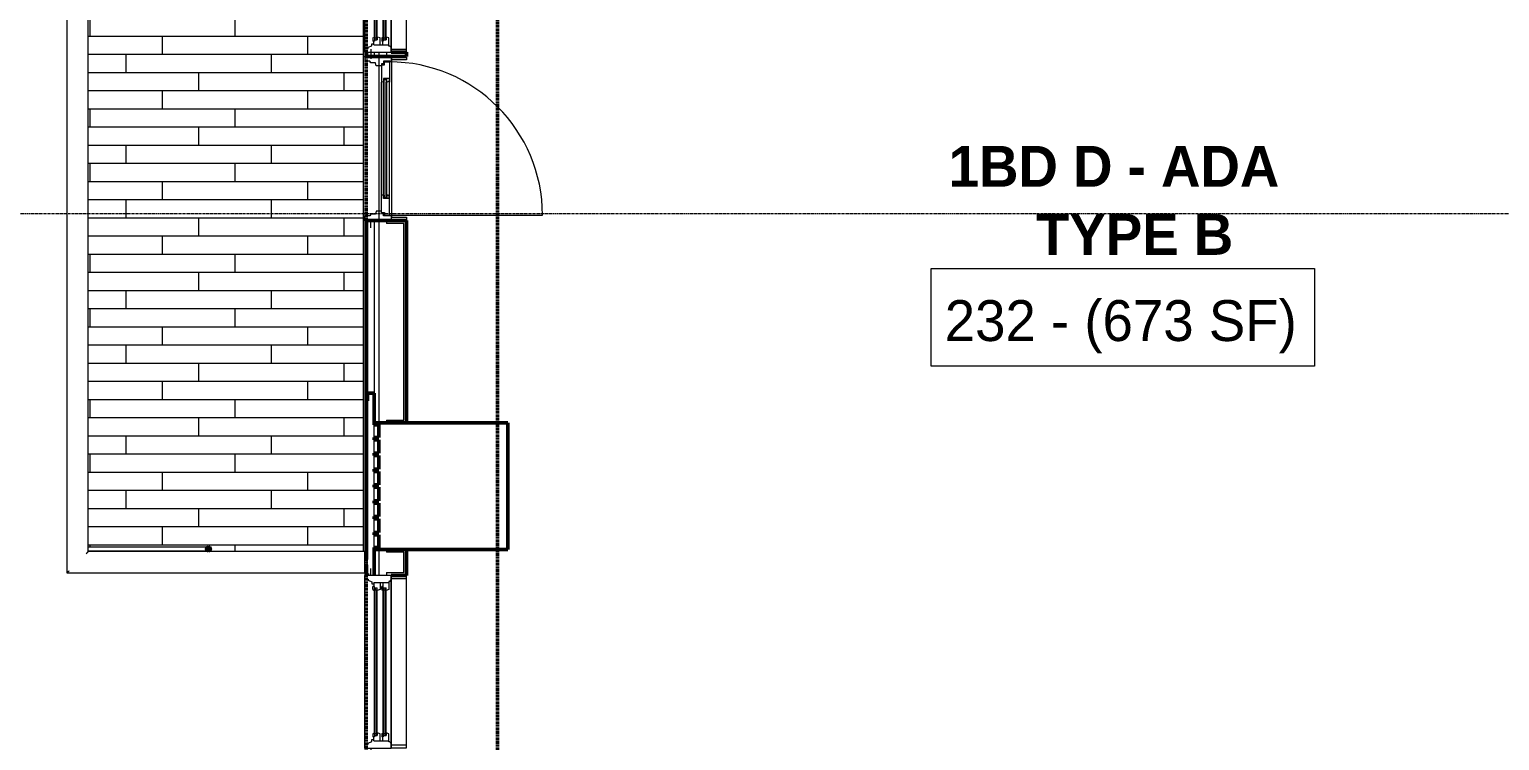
# Model space of a CAD drawing. Header units: inches. Extents: x -4235 to -464, y 9767 to 12463.
# Drawn here: x -3935 to -3610.9, y 11166.2 to 11322.8 of the extents above; entities that cross this region are included whole.
import ezdxf

# ---------------------------------------------------------------- set-up
doc = ezdxf.new("R2010")
doc.units = ezdxf.units.IN
doc.header["$MEASUREMENT"] = 0
doc.linetypes.add('Dash 1_16_', pattern=[0.125, 0.0625, -0.0625])
doc.linetypes.add('Grid Line 1_2_', pattern=[0.875, 0.5, -0.125, 0.125, -0.125])
for name, color, linetype, lineweight in [('A-AREA-IDEN', 2, 'Continuous', 9), ('A-DOOR-3', 31, 'Continuous', 9), ('A-DOOR-4', 31, 'Continuous', 20), ('A-DOOR-FRAM', 31, 'Continuous', 9), ('A-DOOR-FRAM-2', 31, 'Continuous', 20), ('A-DOOR-GLAZ', 31, 'Continuous', 9), ('A-FLOR-3', 192, 'Continuous', 9), ('A-FLOR-HRAL', 11, 'Continuous', 9), ('A-FLOR-PATT-1', 9, 'Continuous', 9), ('A-GENM', 5, 'Continuous', 9), ('A-GENM-3', 5, 'Continuous', 50), ('A-GLAZ-1', 151, 'Continuous', 9), ('A-GLAZ-2', 151, 'Continuous', 20), ('A-GLAZ-3', 151, 'Continuous', 50), ('A-WALL', 113, 'Continuous', 13), ('A-WALL-4', 113, 'Continuous', 50), ('A-WALL-5', 113, 'Continuous', 9), ('C-PROP-LINE-1', 91, 'Dash 1_16_', 50), ('S-GRID-1', 1, 'Grid Line 1_2_', 9)]:
    doc.layers.add(name, color=color, linetype=linetype, lineweight=lineweight)
doc.styles.add('Century Gothic', font='ufonts.com_century-gothic.ttf', dxfattribs={"height": 9})
doc.styles.add('Century Gothic_B', font='GOTHICB.TTF', dxfattribs={"height": 9})

# ---------------------------------------------------------------- blocks, each defined once
blk = doc.blocks.new('Door-Inswing-Andersen-400_Series-Single - 3_ 0-1_8_ x custom height - 2ND FLOOR-V2-BACKGROUND - 2ND FLOOR')
at = {"layer": 'A-DOOR-3'}
blk.add_line((16.87, 0.66), (16.87, 34.41), dxfattribs=at)
blk.add_arc((16.87, 0.66), 33.75, 90, 180, dxfattribs=at)
at = {"layer": 'A-DOOR-4'}
for p, q in [((-16.87, -0.41), (-16.87, 0.66)), ((-16.87, 0.66), (-12.44, 0.66)), ((-13.19, 0.66), (-13.19, -0.66)), ((-13.19, 0.66), (-13.19, 0.59)), ((-13.19, 0.59), (-12.67, 0.59)), ((-12.44, 0.09), (-13.19, 0.09)), ((-12.67, 0.59), (-12.47, 0.34)), ((-12.47, 0.34), (-12.44, 0.16)), ((12.44, 0.66), (-12.44, 0.66)), ((-12.44, 0.16), (-12.44, 0.09)), ((16.87, 0.66), (12.44, 0.66)), ((12.47, 0.34), (12.44, 0.16)), ((12.44, 0.16), (12.44, 0.09)), ((12.44, 0.09), (13.19, 0.09)), ((12.67, 0.59), (12.47, 0.34)), ((13.19, 0.59), (12.67, 0.59)), ((13.19, 0.66), (13.19, -0.66)), ((13.19, 0.66), (13.19, 0.59)), ((16.87, -0.41), (16.87, 0.66)), ((-16.26, -0.42), (-16.87, -0.41)), ((-16.26, -1.06), (-16.26, -0.42)), ((-16.26, -1.06), (-12.44, -1.06)), ((-13.19, -0.66), (-12.44, -0.66)), ((-12.44, -0.75), (-12.47, -1.06)), ((-12.44, -0.66), (-12.44, -0.75)), ((12.44, -1.06), (-12.44, -1.06)), ((12.44, -0.66), (12.44, -0.75)), ((13.19, -0.66), (12.44, -0.66)), ((12.44, -0.75), (12.47, -1.06)), ((16.26, -1.06), (12.44, -1.06)), ((16.26, -0.42), (16.87, -0.41)), ((16.26, -1.06), (16.26, -0.42))]:
    blk.add_line(p, q, dxfattribs=at)
at = {"layer": 'A-DOOR-FRAM'}
for p, q in [((-17.94, 4.44), (-17.31, 4.44)), ((-17.94, 1.12), (-17.94, 4.44)), ((-17.31, 4.44), (-17.31, 1.12)), ((17.31, 4.44), (17.94, 4.44)), ((17.31, 1.12), (17.31, 4.44)), ((17.94, 4.44), (17.94, 1.12)), ((-17.31, 1.12), (-17.94, 1.12)), ((17.94, 1.12), (17.31, 1.12))]:
    blk.add_line(p, q, dxfattribs=at)
at = {"layer": 'A-DOOR-FRAM-2'}
for p, q in [((-18.06, -4.75), (-18.06, 1.12)), ((-18.06, 1.12), (-17.03, 1.12)), ((-17.69, 1.12), (-18.06, 1.12)), ((-18.06, 1.12), (-17.94, 1.12)), ((-17.31, 1.12), (17.31, 1.12)), ((-17.03, 1.12), (-17.03, -0.66)), ((17.03, 1.12), (17.03, -0.66)), ((18.06, 1.12), (17.03, 1.12)), ((17.94, 1.12), (18.06, 1.12)), ((18.06, -4.75), (18.06, 1.12)), ((-17.03, -0.66), (-16.45, -0.66)), ((-16, -2.23), (-16.69, -2.39)), ((-16.69, -2.39), (-16.69, -3.39)), ((-16.45, -0.66), (-16.45, -1.09)), ((-16.45, -1.09), (-16, -1.09)), ((-16, -1.09), (-16, -2.23)), ((16.45, -1.09), (16, -1.09)), ((16, -1.09), (16, -2.23)), ((16, -2.23), (16.69, -2.39)), ((16.45, -0.66), (16.45, -1.09)), ((17.03, -0.66), (16.45, -0.66)), ((16.69, -2.39), (16.69, -3.39)), ((-19.69, -3.44), (-18.06, -3.44)), ((-18.06, -5.01), (-18.06, -4.44)), ((-18.06, -4.75), (-17.03, -4.75)), ((-16.69, -3.39), (-17.03, -3.63)), ((-17.03, -3.63), (-17.03, -4.75)), ((16.69, -3.39), (17.03, -3.63)), ((17.03, -3.63), (17.03, -4.75)), ((18.06, -4.75), (17.03, -4.75)), ((19.69, -3.44), (18.06, -3.44)), ((18.06, -4.44), (18.06, -5.01))]:
    blk.add_line(p, q, dxfattribs=at)
at = {"layer": 'A-DOOR-GLAZ'}
for p, q in [((12.44, 0.09), (-12.44, 0.09)), ((-13.19, -0.06), (-12.44, -0.06)), ((-12.44, -0.5), (-13.19, -0.5)), ((-12.98, -0.5), (-12.98, -0.06)), ((12.44, -0.06), (-12.44, -0.06)), ((12.44, -0.5), (-12.44, -0.5)), ((12.44, -0.66), (-12.44, -0.66)), ((13.19, -0.06), (12.44, -0.06)), ((12.44, -0.5), (13.19, -0.5)), ((12.98, -0.5), (12.98, -0.06))]:
    blk.add_line(p, q, dxfattribs=at)
blk = doc.blocks.new('Window-Double_Hung-Andersen-400_Series-Tilt_Wash - DOUBLE HUNG - REVERSE COTTAGE - 2ND FLOOR-2888385-BACKGROUND - 2ND FLOOR')
at = {"layer": 'A-GLAZ-1'}
for p, q in [((-16.29, 2.5), (-15.7, 2.5)), ((-16.29, 2.12), (-15.7, 2.12)), ((-16.29, 0.56), (-15.7, 0.56)), ((-16.29, 0.19), (-15.7, 0.19)), ((-15.82, 2.5), (-15.82, 2.12)), ((-15.82, 0.56), (-15.82, 0.19)), ((-15.7, 2.62), (15.7, 2.62)), ((-15.7, 2.5), (15.7, 2.5)), ((-15.7, 2.12), (15.7, 2.12)), ((-15.7, 2), (15.7, 2)), ((-15.7, 0.69), (15.7, 0.69)), ((-15.7, 0.56), (15.7, 0.56)), ((-15.7, 0.19), (15.7, 0.19)), ((-15.7, 0.06), (15.7, 0.06)), ((16.29, 2.5), (15.7, 2.5)), ((16.29, 2.12), (15.7, 2.12)), ((16.29, 0.56), (15.7, 0.56)), ((16.29, 0.19), (15.7, 0.19)), ((15.82, 2.5), (15.82, 2.12)), ((15.82, 0.56), (15.82, 0.19)), ((-19.01, -2.44), (-18.95, -2.44)), ((18.95, -1.06), (-18.95, -1.06)), ((-18.95, -1.06), (-18.95, -4.44)), ((-18.32, -1.06), (-18.32, -4.44)), ((18.32, -1.06), (18.32, -4.44)), ((18.95, -4.44), (18.95, -1.06)), ((18.95, -2.44), (19.01, -2.44)), ((-18.95, -3.94), (-19.01, -3.94)), ((-18.95, -4.44), (18.95, -4.44)), ((19.01, -3.94), (18.95, -3.94))]:
    blk.add_line(p, q, dxfattribs=at)
at = {"layer": 'A-GLAZ-2'}
for p, q in [((-19.01, 3.44), (-20.51, 3.44)), ((19.01, 4.81), (-19.01, 4.81)), ((-19.01, 4.81), (-19.01, -1.06)), ((-18.2, 4.81), (-18.2, 4)), ((-18.2, 4), (-17.92, 4)), ((-17.92, 4), (-17.61, 3.19)), ((17.92, 4), (17.61, 3.19)), ((18.2, 4), (17.92, 4)), ((18.2, 4.81), (18.2, 4)), ((19.01, -1.06), (19.01, 4.81)), ((19.01, 3.44), (20.51, 3.44)), ((-17.61, 3.19), (-17.14, 3.19)), ((-17.42, 2.75), (-16.57, 2.75)), ((-17.42, 2.75), (-17.42, -0.56)), ((-17.42, 1.37), (-15.86, 1.37)), ((-17.42, 0.81), (-16.57, 0.81)), ((-17.14, 3.19), (-17.14, 2.75)), ((-15.86, 2.97), (-16.57, 2.97)), ((-16.57, 2.62), (-16.57, 2.97)), ((-15.7, 2.62), (-16.57, 2.62)), ((-15.86, 1.03), (-16.57, 1.03)), ((-16.57, 0.69), (-16.57, 1.03)), ((-15.7, 0.69), (-16.57, 0.69)), ((-16.29, 2.62), (-16.29, 2)), ((-15.7, 2), (-16.29, 2)), ((-16.29, 0.69), (-16.29, 0.06)), ((-15.7, 0.06), (-16.29, 0.06)), ((-15.86, 2.97), (-15.7, 2.62)), ((-15.86, 1.37), (-15.7, 2)), ((-15.86, 1.03), (-15.7, 0.69)), ((-15.86, -0.56), (-15.7, 0.06)), ((15.86, 2.97), (15.7, 2.62)), ((15.7, 2.62), (16.57, 2.62)), ((15.7, 2), (16.29, 2)), ((15.86, 1.37), (15.7, 2)), ((15.86, 1.03), (15.7, 0.69)), ((15.7, 0.69), (16.57, 0.69)), ((15.7, 0.06), (16.29, 0.06)), ((15.86, -0.56), (15.7, 0.06)), ((15.86, 2.97), (16.57, 2.97)), ((17.42, 1.37), (15.86, 1.37)), ((15.86, 1.03), (16.57, 1.03)), ((16.29, 2.62), (16.29, 2)), ((16.29, 0.69), (16.29, 0.06)), ((16.57, 2.62), (16.57, 2.97)), ((17.42, 2.75), (16.57, 2.75)), ((16.57, 0.69), (16.57, 1.03)), ((17.42, 0.81), (16.57, 0.81)), ((17.14, 3.19), (17.14, 2.75)), ((17.61, 3.19), (17.14, 3.19)), ((17.42, 2.75), (17.42, -0.56)), ((-19.01, -1.06), (19.01, -1.06)), ((-17.67, -0.78), (-18, -1.06)), ((-17.67, -0.78), (-17.67, -0.56)), ((-17.67, -0.56), (-15.86, -0.56)), ((17.67, -0.56), (15.86, -0.56)), ((17.67, -0.78), (17.67, -0.56)), ((17.67, -0.78), (18, -1.06))]:
    blk.add_line(p, q, dxfattribs=at)
blk = doc.blocks.new('V-Series_EWC4_SPVU_RFA_2015 - 2ND AND 3RD FLOOR-2226480-BACKGROUND - 2ND FLOOR')
at = {"layer": 'A-GENM'}
for p, q in [((-3858.97, 11732.03), (-3858.97, 11734.83)), ((-3858.97, 11728.55), (-3858.97, 11731.53)), ((-3858.97, 11725.06), (-3858.97, 11728.05)), ((-3858.97, 11721.58), (-3858.97, 11724.56)), ((-3858.97, 11718.09), (-3858.97, 11721.08)), ((-3858.97, 11714.61), (-3858.97, 11717.59)), ((-3858.97, 11711.12), (-3858.97, 11714.11)), ((-3858.97, 11707.83), (-3858.97, 11710.62))]:
    blk.add_line(p, q, dxfattribs=at)
at = {"layer": 'A-GENM-3'}
for p, q in [((-3829.54, 11735.26), (-3858.97, 11735.26)), ((-3858.97, 11735.26), (-3858.97, 11734.83)), ((-3858.97, 11734.83), (-3857.97, 11734.83)), ((-3857.97, 11734.83), (-3857.97, 11732.03)), ((-3829.54, 11707.39), (-3829.54, 11735.26)), ((-3857.97, 11732.03), (-3858.97, 11732.03)), ((-3858.97, 11732.03), (-3858.97, 11731.53)), ((-3858.97, 11731.53), (-3857.97, 11731.53)), ((-3857.97, 11731.53), (-3857.97, 11728.55)), ((-3857.97, 11728.55), (-3858.97, 11728.55)), ((-3858.97, 11728.55), (-3858.97, 11728.05)), ((-3858.97, 11728.05), (-3857.97, 11728.05)), ((-3857.97, 11728.05), (-3857.97, 11725.06)), ((-3857.97, 11725.06), (-3858.97, 11725.06)), ((-3858.97, 11725.06), (-3858.97, 11724.56)), ((-3858.97, 11724.56), (-3857.97, 11724.56)), ((-3857.97, 11724.56), (-3857.97, 11721.58)), ((-3857.97, 11721.58), (-3858.97, 11721.58)), ((-3858.97, 11721.58), (-3858.97, 11721.08)), ((-3858.97, 11721.08), (-3857.97, 11721.08)), ((-3857.97, 11721.08), (-3857.97, 11718.09)), ((-3857.97, 11718.09), (-3858.97, 11718.09)), ((-3858.97, 11718.09), (-3858.97, 11717.59)), ((-3858.97, 11717.59), (-3857.97, 11717.59)), ((-3857.97, 11717.59), (-3857.97, 11714.61)), ((-3857.97, 11714.61), (-3858.97, 11714.61)), ((-3858.97, 11714.61), (-3858.97, 11714.11)), ((-3858.97, 11714.11), (-3857.97, 11714.11)), ((-3857.97, 11711.12), (-3858.97, 11711.12)), ((-3858.97, 11711.12), (-3858.97, 11710.62)), ((-3857.97, 11714.11), (-3857.97, 11711.12)), ((-3858.97, 11710.62), (-3857.97, 11710.62)), ((-3857.97, 11707.83), (-3858.97, 11707.83)), ((-3858.97, 11707.83), (-3858.97, 11707.39)), ((-3857.97, 11710.62), (-3857.97, 11707.83)), ((-3858.97, 11707.39), (-3829.54, 11707.39))]:
    blk.add_line(p, q, dxfattribs=at)
blk = doc.blocks.new('Railing - Baluster_01-2700443-BACKGROUND - 2ND FLOOR')
at = {"layer": 'A-FLOR-HRAL'}
for p, q in [((-0.59, 1.18), (0.59, 1.18)), ((-0.59, 0.59), (-0.59, 1.18)), ((0.59, 1.18), (0.59, 0.59))]:
    blk.add_line(p, q, dxfattribs=at)
blk = doc.blocks.new('Railing - Railing-2550578-BACKGROUND - 2ND FLOOR')
at = {"layer": 'A-FLOR-HRAL'}
for p, q in [((-3926.72, 11433.75), (-3926.72, 11203.13)), ((-3861.11, 11433.75), (-3926.72, 11433.75)), ((-3861.11, 11433.75), (-3861.11, 11433.28)), ((-3861.11, 11433.28), (-3861.11, 11429.5)), ((-3922, 11207.85), (-3922, 11429.03)), ((-3922, 11429.03), (-3861.11, 11429.03)), ((-3861.11, 11429.5), (-3861.11, 11429.03)), ((-3861.11, 11207.85), (-3922, 11207.85)), ((-3861.11, 11207.85), (-3861.11, 11207.38)), ((-3861.11, 11207.38), (-3861.11, 11203.6)), ((-3926.72, 11203.13), (-3861.11, 11203.13)), ((-3861.11, 11203.6), (-3861.11, 11203.13))]:
    blk.add_line(p, q, dxfattribs=at)
for points, knots in [([(-3926.25, 11433.28), (-3926.29, 11433.32), (-3926.35, 11433.38), (-3926.43, 11433.46), (-3926.48, 11433.51), (-3926.51, 11433.54), (-3926.55, 11433.58), (-3926.58, 11433.61), (-3926.61, 11433.63), (-3926.63, 11433.66), (-3926.66, 11433.69), (-3926.69, 11433.72), (-3926.72, 11433.74), (-3926.72, 11433.75), (-3926.72, 11433.75)], [0, 0, 0, 0, 0.166667, 0.25, 0.333333, 0.375, 0.416667, 0.5, 0.541667, 0.583333, 0.666667, 0.75, 0.833333, 1, 1, 1, 1]), ([(-3922, 11429.03), (-3922, 11429.03), (-3922.01, 11429.04), (-3922.03, 11429.06), (-3922.06, 11429.09), (-3922.09, 11429.12), (-3922.12, 11429.14), (-3922.14, 11429.17), (-3922.18, 11429.21), (-3922.23, 11429.25), (-3922.26, 11429.29), (-3922.3, 11429.33), (-3922.37, 11429.4), (-3922.43, 11429.46), (-3922.47, 11429.5)], [0, 0, 0, 0, 0.166667, 0.25, 0.333333, 0.416667, 0.458333, 0.5, 0.583333, 0.666667, 0.708333, 0.75, 0.833333, 1, 1, 1, 1]), ([(-3922, 11207.85), (-3922, 11207.85), (-3922.01, 11207.84), (-3922.03, 11207.82), (-3922.06, 11207.79), (-3922.09, 11207.76), (-3922.12, 11207.73), (-3922.14, 11207.71), (-3922.18, 11207.67), (-3922.23, 11207.62), (-3922.26, 11207.59), (-3922.3, 11207.55), (-3922.37, 11207.48), (-3922.43, 11207.42), (-3922.47, 11207.38)], [0, 0, 0, 0, 0.166667, 0.25, 0.333333, 0.416667, 0.458333, 0.5, 0.583333, 0.666667, 0.708333, 0.75, 0.833333, 1, 1, 1, 1]), ([(-3926.25, 11203.6), (-3926.29, 11203.56), (-3926.35, 11203.5), (-3926.43, 11203.42), (-3926.48, 11203.37), (-3926.51, 11203.34), (-3926.55, 11203.3), (-3926.58, 11203.27), (-3926.61, 11203.24), (-3926.63, 11203.22), (-3926.66, 11203.19), (-3926.69, 11203.16), (-3926.72, 11203.14), (-3926.72, 11203.13), (-3926.72, 11203.13)], [0, 0, 0, 0, 0.166667, 0.25, 0.333333, 0.375, 0.416667, 0.5, 0.541667, 0.583333, 0.666667, 0.75, 0.833333, 1, 1, 1, 1])]:
    blk.add_open_spline(points, degree=3, knots=knots, dxfattribs=at)
at = {"extrusion": (0, 0, -1), "zscale": -1, "rotation": 89.99999999999928}
blk.add_blockref('Railing - Baluster_01-2700443-BACKGROUND - 2ND FLOOR', (3861.7, 11205.49), dxfattribs=at)
blk = doc.blocks.new('Walls 1 - Walls 1-2559882-BACKGROUND - 2ND FLOOR')
at = {"layer": 'A-WALL-4', "flags": 128}
for points in [[(-3895.51, 11208.78), (-3895.62, 11208.77), (-3895.71, 11208.74), (-3895.8, 11208.69), (-3895.87, 11208.62), (-3895.92, 11208.54), (-3895.94, 11208.46), (-3895.94, 11208.36), (-3895.92, 11208.28), (-3895.87, 11208.2), (-3895.8, 11208.13), (-3895.71, 11208.08), (-3895.62, 11208.05), (-3895.51, 11208.03)], [(-3895.51, 11208.03), (-3895.41, 11208.05), (-3895.31, 11208.08), (-3895.23, 11208.13), (-3895.16, 11208.2), (-3895.11, 11208.28), (-3895.08, 11208.36), (-3895.08, 11208.46), (-3895.11, 11208.54), (-3895.16, 11208.62), (-3895.23, 11208.69), (-3895.31, 11208.74), (-3895.41, 11208.77), (-3895.51, 11208.78)]]:
    blk.add_lwpolyline(points, dxfattribs=at)
at = {"layer": 'A-WALL-5'}
for p, q in [((-3895.51, 11208.78), (-3922, 11208.78)), ((-3922, 11208.03), (-3895.51, 11208.03))]:
    blk.add_line(p, q, dxfattribs=at)
blk = doc.blocks.new('Perforated Panel at Magic-Pak - hvac panel - 2nd floor 2-V16-BACKGROUND - 2ND FLOOR')
at = {"layer": 'A-GLAZ-3'}
for p, q in [((-17.1, 4.44), (-19.01, 4.44)), ((-19.01, 4.37), (-17.1, 4.37)), ((19.01, 4.44), (-15.92, 4.44)), ((-15.92, 4.37), (19.01, 4.37))]:
    blk.add_line(p, q, dxfattribs=at)
blk = doc.blocks.new('Family - ___-2835860-BACKGROUND - 2ND FLOOR')
at = {"layer": 'C-PROP-LINE-1'}
blk.add_line((-3860.72, 9980.19), (-3860.72, 11434.39), dxfattribs=at)
blk = doc.blocks.new('Family - ___-2835903-BACKGROUND - 2ND FLOOR')
at = {"layer": 'C-PROP-LINE-1'}
blk.add_line((-3831.82, 10009.09), (-3831.82, 12089.69), dxfattribs=at)
blk = doc.blocks.new('Family - ___-2835932-BACKGROUND - 2ND FLOOR')
at = {"layer": 'C-PROP-LINE-1'}
blk.add_line((-3860.72, 9980.19), (-3860.72, 12118.59), dxfattribs=at)

msp = doc.modelspace()

# ---------------------------------------------------------------- hatches: boundary and pattern name
at = {"layer": 'A-FLOR-PATT-1'}
h = msp.add_hatch(dxfattribs=at)
h.set_pattern_fill('FP_1', color=256, style=0, pattern_type=2)
h.set_pattern_definition([(180, (19334.317, 12037.341), (-5e-16, -4), []), (270, (19334.317, 12037.341), (8, -8), [4, -28]), (270, (19318.317, 12033.341), (8, -8), [4, -28])])
h.paths.add_polyline_path([(-3922, 11207.85), (-3861.3, 11207.85), (-3861.3, 11429.03), (-3922, 11429.03), (-3922, 11428.85), (-3895.31, 11428.81), (-3895.14, 11428.67), (-3895.11, 11428.58), (-3895.14, 11428.29), (-3895.23, 11428.2), (-3895.41, 11428.11), (-3895.92, 11428.1), (-3922, 11428.1), (-3922, 11208.78), (-3895.31, 11208.74), (-3895.14, 11208.6), (-3895.11, 11208.51), (-3895.14, 11208.22), (-3895.23, 11208.13), (-3895.41, 11208.05), (-3895.92, 11208.03), (-3922, 11208.03), (-3922, 11207.94)], flags=0)

# ---------------------------------------------------------------- linework, layer by layer
at = {"layer": 'A-AREA-IDEN', "flags": 128}
msp.add_lwpolyline([(-3736.22, 11270.21), (-3651.72, 11270.21), (-3651.72, 11248.71), (-3736.22, 11248.71)], close=True, dxfattribs=at)
at = {"layer": 'A-FLOR-3'}
for p, q in [((-3861.3, 11207.85), (-3861.3, 11429.03)), ((-3857.97, 11316.86), (-3857.97, 11280.74))]:
    msp.add_line(p, q, dxfattribs=at)
at = {"layer": 'A-WALL'}
for p, q in [((-3860.47, 11317.82), (-3860.47, 11316.86)), ((-3858.97, 11317.82), (-3858.97, 11316.86)), ((-3857.97, 11317.82), (-3857.97, 11316.86)), ((-3856.29, 11317.82), (-3856.29, 11316.86)), ((-3860.47, 11280.74), (-3860.47, 11242.76)), ((-3858.97, 11280.74), (-3858.97, 11242.76)), ((-3857.97, 11280.74), (-3857.97, 11236.19)), ((-3856.29, 11280.74), (-3856.29, 11280.11)), ((-3852.47, 11280.11), (-3856.29, 11280.11)), ((-3852.47, 11236.81), (-3852.47, 11280.11)), ((-3856.29, 11236.81), (-3856.29, 11236.19)), ((-3856.29, 11236.81), (-3852.47, 11236.81)), ((-3857.97, 11208.31), (-3857.97, 11202.61)), ((-3856.29, 11208.31), (-3856.29, 11207.69)), ((-3852.47, 11207.69), (-3856.29, 11207.69)), ((-3852.47, 11203.24), (-3852.47, 11207.69)), ((-3856.29, 11203.24), (-3856.29, 11202.61)), ((-3856.29, 11203.24), (-3852.47, 11203.24))]:
    msp.add_line(p, q, dxfattribs=at)
at = {"layer": 'A-WALL-4'}
for p, q in [((-3860.72, 11317.82), (-3860.72, 11316.86)), ((-3860.72, 11316.86), (-3851.85, 11316.86)), ((-3851.85, 11317.82), (-3855.22, 11317.82)), ((-3851.85, 11316.86), (-3851.85, 11317.82)), ((-3851.85, 11280.74), (-3860.72, 11280.74)), ((-3860.72, 11280.74), (-3860.72, 11241.01)), ((-3851.85, 11236.19), (-3851.85, 11280.74)), ((-3860.47, 11241.01), (-3860.47, 11242.76)), ((-3860.47, 11242.76), (-3858.97, 11242.76)), ((-3858.97, 11242.76), (-3858.97, 11236.19)), ((-3860.72, 11241.01), (-3860.47, 11241.01)), ((-3858.97, 11236.19), (-3851.85, 11236.19)), ((-3851.85, 11208.31), (-3858.97, 11208.31)), ((-3858.97, 11208.31), (-3858.97, 11202.61)), ((-3851.85, 11202.61), (-3851.85, 11208.31)), ((-3860.47, 11202.99), (-3860.72, 11202.99)), ((-3860.72, 11202.99), (-3860.72, 11202.61)), ((-3860.47, 11202.61), (-3860.47, 11202.99)), ((-3855.22, 11202.61), (-3851.85, 11202.61))]:
    msp.add_line(p, q, dxfattribs=at)
at = {"layer": 'A-WALL-5'}
for p, q in [((-3851.85, 11317.88), (-3851.85, 11317.82)), ((-3851.85, 11202.61), (-3851.85, 11202.55))]:
    msp.add_line(p, q, dxfattribs=at)
at = {"layer": 'S-GRID-1'}
msp.add_line((-464.45, 11282.19), (-4185.7, 11282.19), dxfattribs=at)

# ---------------------------------------------------------------- block references
at = {"layer": 'A-DOOR-3', "rotation": 269.9999999999999}
msp.add_blockref('Door-Inswing-Andersen-400_Series-Single - 3_ 0-1_8_ x custom height - 2ND FLOOR-V2-BACKGROUND - 2ND FLOOR', (-3856.29, 11298.8), dxfattribs=at)
at = {"layer": 'A-FLOR-HRAL'}
msp.add_blockref('Railing - Railing-2550578-BACKGROUND - 2ND FLOOR', (0, 0), dxfattribs=at)
at = {"layer": 'A-GENM'}
msp.add_blockref('V-Series_EWC4_SPVU_RFA_2015 - 2ND AND 3RD FLOOR-2226480-BACKGROUND - 2ND FLOOR', (0, -499.07), dxfattribs=at)
at = {"layer": 'A-GLAZ-1', "rotation": 89.99999999999991}
for name, p in [('Window-Double_Hung-Andersen-400_Series-Tilt_Wash - DOUBLE HUNG - REVERSE COTTAGE - 2ND FLOOR-2888385-BACKGROUND - 2ND FLOOR', (-3856.29, 11336.83)), ('Perforated Panel at Magic-Pak - hvac panel - 2nd floor 2-V16-BACKGROUND - 2ND FLOOR', (-3856.29, 11222)), ('Window-Double_Hung-Andersen-400_Series-Tilt_Wash - DOUBLE HUNG - REVERSE COTTAGE - 2ND FLOOR-2888385-BACKGROUND - 2ND FLOOR', (-3856.29, 11183.6))]:
    msp.add_blockref(name, p, dxfattribs=at)
at = {"layer": 'A-WALL-5'}
msp.add_blockref('Walls 1 - Walls 1-2559882-BACKGROUND - 2ND FLOOR', (0, 0), dxfattribs=at)
at = {"layer": 'C-PROP-LINE-1'}
for name in ['Family - ___-2835860-BACKGROUND - 2ND FLOOR', 'Family - ___-2835932-BACKGROUND - 2ND FLOOR', 'Family - ___-2835903-BACKGROUND - 2ND FLOOR']:
    msp.add_blockref(name, (0, 0), dxfattribs=at)

# ---------------------------------------------------------------- texts
at = {"layer": 'A-AREA-IDEN', "char_height": 9, "attachment_point": 1}
for s, insert, width, style in [('1BD D - ADA', (-3732.35, 11297.18), 92.718, 'Century Gothic_B'), ('TYPE B', (-3713.1, 11282.18), 46.359, 'Century Gothic_B'), ('232 - (673 SF)', (-3733.22, 11263.21), 94.839, 'Century Gothic')]:
    msp.add_mtext(s, dxfattribs=dict(at, insert=insert, width=width, style=style))

doc.saveas('drawing.dxf')
